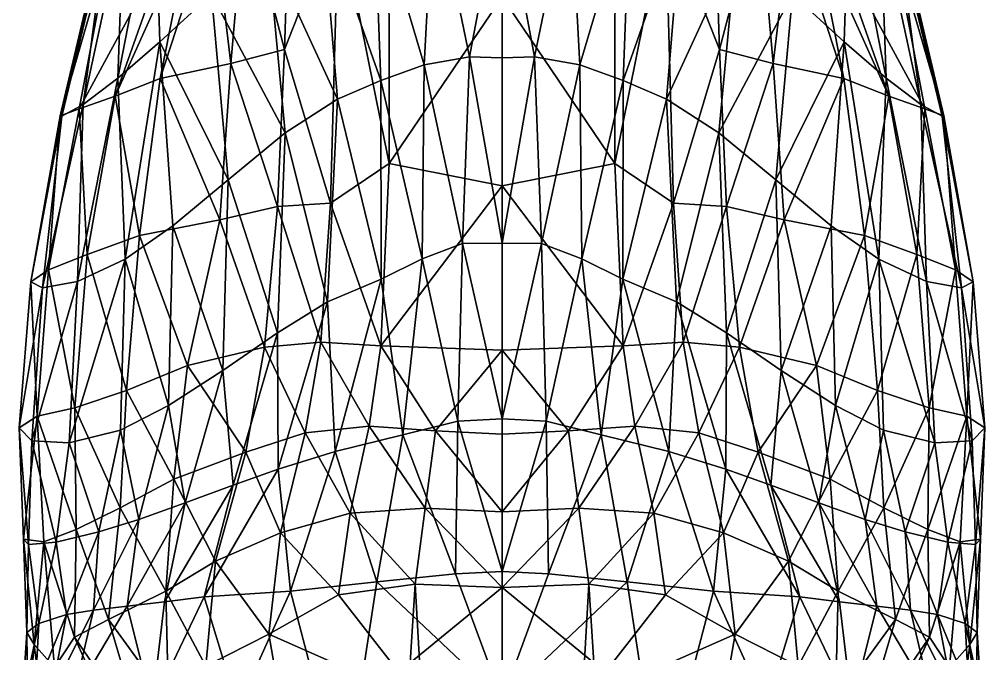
# Model space of a CAD drawing. Extents: x -0.26 to 0.26, y -1.1 to 1.11.
# Drawn here: x -0.2499 to 0.2499, y -0.0868 to 0.2417 of the extents above; entities that cross this region are included whole.
import ezdxf

# ---------------------------------------------------------------- set-up
doc = ezdxf.new("R2010")
doc.units = 0
doc.layers.add('ZEBRA$LWO', color=1, linetype='CONTINUOUS')

msp = doc.modelspace()

# ---------------------------------------------------------------- linework, layer by layer
at = {"layer": 'ZEBRA$LWO'}
for points in [[(-0.05865, 0.32215, 1.37244), (-0.08473, 0.29722, 1.36824), (-0.05847, 0.16699, 1.36536)], [(-0.05847, 0.16699, 1.36536), (0, 0.2533, 1.36403), (-0.05865, 0.32215, 1.37244)], [(0, 0.2533, 1.36403), (0.05847, 0.16699, 1.36536), (0.05865, 0.32215, 1.37244)], [(0.08473, 0.29722, 1.36824), (0.05865, 0.32215, 1.37244), (0.05847, 0.16699, 1.36536)], [(-0.10988, 0.31058, 1.3555), (-0.13299, 0.30367, 1.32487), (-0.11269, 0.22607, 1.3537)], [(-0.11269, 0.22607, 1.3537), (-0.08473, 0.29722, 1.36824), (-0.10988, 0.31058, 1.3555)], [(-0.03524, 0.31147, 0.77552), (-0.04036, 0.21807, 0.74933), (-0.06641, 0.30604, 0.78609)], [(-0.04036, 0.21807, 0.74933), (-0.03524, 0.31147, 0.77552), (-0.01682, 0.22237, 0.74625)], [(0, 0.31187, 0.76277), (-0.01682, 0.22237, 0.74625), (-0.03524, 0.31147, 0.77552)], [(0, 0.31187, 0.76277), (0, 0.2218, 0.7404), (-0.01682, 0.22237, 0.74625)], [(0.01682, 0.22237, 0.74625), (0, 0.31187, 0.76277), (0.03524, 0.31147, 0.77552)], [(0, 0.2218, 0.7404), (0, 0.31187, 0.76277), (0.01682, 0.22237, 0.74625)], [(0.03524, 0.31147, 0.77552), (0.04036, 0.21807, 0.74933), (0.01682, 0.22237, 0.74625)], [(0.04036, 0.21807, 0.74933), (0.03524, 0.31147, 0.77552), (0.06641, 0.30604, 0.78609)], [(0.08473, 0.29722, 1.36824), (0.11269, 0.22607, 1.3537), (0.10988, 0.31058, 1.3555)], [(0.13299, 0.30367, 1.32487), (0.10988, 0.31058, 1.3555), (0.11269, 0.22607, 1.3537)], [(-0.17722, 0.23013, 0.86781), (-0.19881, 0.21127, 0.90558), (-0.17976, 0.30985, 0.95329)], [(-0.1959, 0.29441, 0.98768), (-0.17976, 0.30985, 0.95329), (-0.19881, 0.21127, 0.90558)], [(-0.17722, 0.23013, 0.86781), (-0.17976, 0.30985, 0.95329), (-0.15033, 0.25482, 0.84038)], [(-0.06641, 0.30604, 0.78609), (-0.06269, 0.21011, 0.75378), (-0.09311, 0.29639, 0.80185)], [(-0.06269, 0.21011, 0.75378), (-0.06641, 0.30604, 0.78609), (-0.04036, 0.21807, 0.74933)], [(0.06641, 0.30604, 0.78609), (0.06269, 0.21011, 0.75378), (0.04036, 0.21807, 0.74933)], [(0.06269, 0.21011, 0.75378), (0.06641, 0.30604, 0.78609), (0.09311, 0.29639, 0.80185)], [(0.17976, 0.30985, 0.95329), (0.17722, 0.23013, 0.86781), (0.15033, 0.25482, 0.84038)], [(0.19881, 0.21127, 0.90558), (0.17722, 0.23013, 0.86781), (0.17976, 0.30985, 0.95329)], [(0.17976, 0.30985, 0.95329), (0.1959, 0.29441, 0.98768), (0.19881, 0.21127, 0.90558)], [(-0.13299, 0.30367, 1.32487), (-0.14949, 0.29538, 1.28343), (-0.14034, 0.21889, 1.32293)], [(-0.13299, 0.30367, 1.32487), (-0.14034, 0.21889, 1.32293), (-0.11269, 0.22607, 1.3537)], [(0.14034, 0.21889, 1.32293), (0.13299, 0.30367, 1.32487), (0.11269, 0.22607, 1.3537)], [(0.14949, 0.29538, 1.28343), (0.13299, 0.30367, 1.32487), (0.14034, 0.21889, 1.32293)], [(-0.14949, 0.29538, 1.28343), (-0.17691, 0.21102, 1.28021), (-0.14034, 0.21889, 1.32293)], [(-0.14949, 0.29538, 1.28343), (-0.16174, 0.28754, 1.23497), (-0.17691, 0.21102, 1.28021)], [(-0.1213, 0.27871, 0.82012), (-0.09311, 0.29639, 0.80185), (-0.08516, 0.2004, 0.76127)], [(-0.08473, 0.29722, 1.36824), (-0.11269, 0.22607, 1.3537), (-0.08886, 0.14655, 1.36246)], [(-0.08516, 0.2004, 0.76127), (-0.09311, 0.29639, 0.80185), (-0.06269, 0.21011, 0.75378)], [(-0.08886, 0.14655, 1.36246), (-0.05847, 0.16699, 1.36536), (-0.08473, 0.29722, 1.36824)], [(0.05847, 0.16699, 1.36536), (0.08886, 0.14655, 1.36246), (0.08473, 0.29722, 1.36824)], [(0.09311, 0.29639, 0.80185), (0.08516, 0.2004, 0.76127), (0.06269, 0.21011, 0.75378)], [(0.11269, 0.22607, 1.3537), (0.08473, 0.29722, 1.36824), (0.08886, 0.14655, 1.36246)], [(0.09311, 0.29639, 0.80185), (0.1213, 0.27871, 0.82012), (0.08516, 0.2004, 0.76127)], [(0.17691, 0.21102, 1.28021), (0.14949, 0.29538, 1.28343), (0.14034, 0.21889, 1.32293)], [(0.16174, 0.28754, 1.23497), (0.14949, 0.29538, 1.28343), (0.17691, 0.21102, 1.28021)], [(-0.20516, 0.28617, 1.03269), (-0.1959, 0.29441, 0.98768), (-0.21682, 0.19764, 0.96315)], [(-0.1959, 0.29441, 0.98768), (-0.19881, 0.21127, 0.90558), (-0.21682, 0.19764, 0.96315)], [(0.1959, 0.29441, 0.98768), (0.20516, 0.28617, 1.03269), (0.21682, 0.19764, 0.96315)], [(0.19881, 0.21127, 0.90558), (0.1959, 0.29441, 0.98768), (0.21682, 0.19764, 0.96315)], [(-0.20717, 0.28316, 1.08234), (-0.20516, 0.28617, 1.03269), (-0.22781, 0.19151, 1.03111)], [(-0.20516, 0.28617, 1.03269), (-0.21682, 0.19764, 0.96315), (-0.22781, 0.19151, 1.03111)], [(-0.16174, 0.28754, 1.23497), (-0.20029, 0.20198, 1.229), (-0.17691, 0.21102, 1.28021)], [(-0.16174, 0.28754, 1.23497), (-0.17205, 0.28197, 1.18355), (-0.20029, 0.20198, 1.229)], [(0.20029, 0.20198, 1.229), (0.16174, 0.28754, 1.23497), (0.17691, 0.21102, 1.28021)], [(0.17205, 0.28197, 1.18355), (0.16174, 0.28754, 1.23497), (0.20029, 0.20198, 1.229)], [(0.20516, 0.28617, 1.03269), (0.20717, 0.28316, 1.08234), (0.22781, 0.19151, 1.03111)], [(0.21682, 0.19764, 0.96315), (0.20516, 0.28617, 1.03269), (0.22781, 0.19151, 1.03111)], [(-0.20717, 0.28316, 1.08234), (-0.22781, 0.19151, 1.03111), (-0.22883, 0.19175, 1.10401)], [(-0.20239, 0.28302, 1.13439), (-0.20717, 0.28316, 1.08234), (-0.22883, 0.19175, 1.10401)], [(-0.20239, 0.28302, 1.13439), (-0.22883, 0.19175, 1.10401), (-0.21883, 0.19544, 1.17134)], [(-0.17205, 0.28197, 1.18355), (-0.20239, 0.28302, 1.13439), (-0.21883, 0.19544, 1.17134)], [(-0.17205, 0.28197, 1.18355), (-0.21883, 0.19544, 1.17134), (-0.20029, 0.20198, 1.229)], [(0.20239, 0.28302, 1.13439), (0.17205, 0.28197, 1.18355), (0.21883, 0.19544, 1.17134)], [(0.21883, 0.19544, 1.17134), (0.17205, 0.28197, 1.18355), (0.20029, 0.20198, 1.229)], [(0.20717, 0.28316, 1.08234), (0.20239, 0.28302, 1.13439), (0.22883, 0.19175, 1.10401)], [(0.22883, 0.19175, 1.10401), (0.20239, 0.28302, 1.13439), (0.21883, 0.19544, 1.17134)], [(0.22781, 0.19151, 1.03111), (0.20717, 0.28316, 1.08234), (0.22883, 0.19175, 1.10401)], [(-0.15033, 0.25482, 0.84038), (-0.1213, 0.27871, 0.82012), (-0.11223, 0.18286, 0.7719)], [(-0.11223, 0.18286, 0.7719), (-0.1213, 0.27871, 0.82012), (-0.08516, 0.2004, 0.76127)], [(0.1213, 0.27871, 0.82012), (0.11223, 0.18286, 0.7719), (0.08516, 0.2004, 0.76127)], [(0.1213, 0.27871, 0.82012), (0.15033, 0.25482, 0.84038), (0.11223, 0.18286, 0.7719)], [(-0.17722, 0.23013, 0.86781), (-0.15033, 0.25482, 0.84038), (-0.14174, 0.15858, 0.78616)], [(-0.14174, 0.15858, 0.78616), (-0.15033, 0.25482, 0.84038), (-0.11223, 0.18286, 0.7719)], [(0, 0.2533, 1.36403), (-0.05847, 0.16699, 1.36536), (0, 0.15544, 1.36092)], [(0.05847, 0.16699, 1.36536), (0, 0.2533, 1.36403), (0, 0.15544, 1.36092)], [(0.15033, 0.25482, 0.84038), (0.14174, 0.15858, 0.78616), (0.11223, 0.18286, 0.7719)], [(0.15033, 0.25482, 0.84038), (0.17722, 0.23013, 0.86781), (0.14174, 0.15858, 0.78616)], [(-0.19881, 0.21127, 0.90558), (-0.17722, 0.23013, 0.86781), (-0.19514, 0.11759, 0.84198)], [(-0.17043, 0.1347, 0.80811), (-0.19514, 0.11759, 0.84198), (-0.17722, 0.23013, 0.86781)], [(-0.17043, 0.1347, 0.80811), (-0.17722, 0.23013, 0.86781), (-0.14174, 0.15858, 0.78616)], [(0.17722, 0.23013, 0.86781), (0.17043, 0.1347, 0.80811), (0.14174, 0.15858, 0.78616)], [(0.19514, 0.11759, 0.84198), (0.17043, 0.1347, 0.80811), (0.17722, 0.23013, 0.86781)], [(0.17722, 0.23013, 0.86781), (0.19881, 0.21127, 0.90558), (0.19514, 0.11759, 0.84198)], [(-0.11269, 0.22607, 1.3537), (-0.14034, 0.21889, 1.32293), (-0.11619, 0.14471, 1.35035)], [(-0.11619, 0.14471, 1.35035), (-0.08886, 0.14655, 1.36246), (-0.11269, 0.22607, 1.3537)], [(0.08886, 0.14655, 1.36246), (0.11619, 0.14471, 1.35035), (0.11269, 0.22607, 1.3537)], [(0.14034, 0.21889, 1.32293), (0.11269, 0.22607, 1.3537), (0.11619, 0.14471, 1.35035)], [(-0.01682, 0.22237, 0.74625), (-0.02046, 0.12555, 0.7393), (-0.04036, 0.21807, 0.74933)], [(-0.02046, 0.12555, 0.7393), (-0.01682, 0.22237, 0.74625), (0, 0.12574, 0.73351)], [(0, 0.2218, 0.7404), (0, 0.12574, 0.73351), (-0.01682, 0.22237, 0.74625)], [(0.01682, 0.22237, 0.74625), (0.02046, 0.12555, 0.7393), (0, 0.12574, 0.73351)], [(0, 0.12574, 0.73351), (0, 0.2218, 0.7404), (0.01682, 0.22237, 0.74625)], [(0.02046, 0.12555, 0.7393), (0.01682, 0.22237, 0.74625), (0.04036, 0.21807, 0.74933)], [(-0.14034, 0.21889, 1.32293), (-0.17691, 0.21102, 1.28021), (-0.14617, 0.13787, 1.32058)], [(-0.14034, 0.21889, 1.32293), (-0.14617, 0.13787, 1.32058), (-0.11619, 0.14471, 1.35035)], [(-0.04036, 0.21807, 0.74933), (-0.04138, 0.11774, 0.73867), (-0.06269, 0.21011, 0.75378)], [(-0.04138, 0.11774, 0.73867), (-0.04036, 0.21807, 0.74933), (-0.02046, 0.12555, 0.7393)], [(0.04036, 0.21807, 0.74933), (0.04138, 0.11774, 0.73867), (0.02046, 0.12555, 0.7393)], [(0.04138, 0.11774, 0.73867), (0.04036, 0.21807, 0.74933), (0.06269, 0.21011, 0.75378)], [(0.14617, 0.13787, 1.32058), (0.14034, 0.21889, 1.32293), (0.11619, 0.14471, 1.35035)], [(0.17691, 0.21102, 1.28021), (0.14034, 0.21889, 1.32293), (0.14617, 0.13787, 1.32058)], [(-0.21682, 0.19764, 0.96315), (-0.19881, 0.21127, 0.90558), (-0.21986, 0.10599, 0.90553)], [(-0.19881, 0.21127, 0.90558), (-0.19514, 0.11759, 0.84198), (-0.21986, 0.10599, 0.90553)], [(-0.17691, 0.21102, 1.28021), (-0.20029, 0.20198, 1.229), (-0.18771, 0.12973, 1.27827)], [(-0.18771, 0.12973, 1.27827), (-0.14617, 0.13787, 1.32058), (-0.17691, 0.21102, 1.28021)], [(-0.06269, 0.21011, 0.75378), (-0.06263, 0.10716, 0.74062), (-0.08516, 0.2004, 0.76127)], [(-0.06263, 0.10716, 0.74062), (-0.06269, 0.21011, 0.75378), (-0.04138, 0.11774, 0.73867)], [(0.06269, 0.21011, 0.75378), (0.06263, 0.10716, 0.74062), (0.04138, 0.11774, 0.73867)], [(0.06263, 0.10716, 0.74062), (0.06269, 0.21011, 0.75378), (0.08516, 0.2004, 0.76127)], [(0.14617, 0.13787, 1.32058), (0.18771, 0.12973, 1.27827), (0.17691, 0.21102, 1.28021)], [(0.20029, 0.20198, 1.229), (0.17691, 0.21102, 1.28021), (0.18771, 0.12973, 1.27827)], [(0.19514, 0.11759, 0.84198), (0.19881, 0.21127, 0.90558), (0.21986, 0.10599, 0.90553)], [(0.19881, 0.21127, 0.90558), (0.21682, 0.19764, 0.96315), (0.21986, 0.10599, 0.90553)], [(-0.20029, 0.20198, 1.229), (-0.21883, 0.19544, 1.17134), (-0.21473, 0.1199, 1.22626)], [(-0.20029, 0.20198, 1.229), (-0.21473, 0.1199, 1.22626), (-0.18771, 0.12973, 1.27827)], [(-0.11223, 0.18286, 0.7719), (-0.08516, 0.2004, 0.76127), (-0.0904, 0.09537, 0.74522)], [(-0.0904, 0.09537, 0.74522), (-0.08516, 0.2004, 0.76127), (-0.06263, 0.10716, 0.74062)], [(0.08516, 0.2004, 0.76127), (0.0904, 0.09537, 0.74522), (0.06263, 0.10716, 0.74062)], [(0.08516, 0.2004, 0.76127), (0.11223, 0.18286, 0.7719), (0.0904, 0.09537, 0.74522)], [(0.21473, 0.1199, 1.22626), (0.20029, 0.20198, 1.229), (0.18771, 0.12973, 1.27827)], [(0.21883, 0.19544, 1.17134), (0.20029, 0.20198, 1.229), (0.21473, 0.1199, 1.22626)], [(-0.21986, 0.10599, 0.90553), (-0.23794, 0.10269, 0.98848), (-0.21682, 0.19764, 0.96315)], [(-0.22781, 0.19151, 1.03111), (-0.21682, 0.19764, 0.96315), (-0.23794, 0.10269, 0.98848)], [(-0.21883, 0.19544, 1.17134), (-0.23483, 0.11195, 1.16351), (-0.21473, 0.1199, 1.22626)], [(-0.21883, 0.19544, 1.17134), (-0.22883, 0.19175, 1.10401), (-0.23483, 0.11195, 1.16351)], [(0.23483, 0.11195, 1.16351), (0.21883, 0.19544, 1.17134), (0.21473, 0.1199, 1.22626)], [(0.23794, 0.10269, 0.98848), (0.21986, 0.10599, 0.90553), (0.21682, 0.19764, 0.96315)], [(0.21682, 0.19764, 0.96315), (0.22781, 0.19151, 1.03111), (0.23794, 0.10269, 0.98848)], [(0.22883, 0.19175, 1.10401), (0.21883, 0.19544, 1.17134), (0.23483, 0.11195, 1.16351)], [(-0.22883, 0.19175, 1.10401), (-0.22781, 0.19151, 1.03111), (-0.2439, 0.10585, 1.08031)], [(-0.22883, 0.19175, 1.10401), (-0.2439, 0.10585, 1.08031), (-0.23483, 0.11195, 1.16351)], [(-0.22781, 0.19151, 1.03111), (-0.23794, 0.10269, 0.98848), (-0.2439, 0.10585, 1.08031)], [(0.22781, 0.19151, 1.03111), (0.22883, 0.19175, 1.10401), (0.2439, 0.10585, 1.08031)], [(0.23794, 0.10269, 0.98848), (0.22781, 0.19151, 1.03111), (0.2439, 0.10585, 1.08031)], [(0.2439, 0.10585, 1.08031), (0.22883, 0.19175, 1.10401), (0.23483, 0.11195, 1.16351)], [(-0.14174, 0.15858, 0.78616), (-0.11223, 0.18286, 0.7719), (-0.11619, 0.07939, 0.75332)], [(-0.11619, 0.07939, 0.75332), (-0.11223, 0.18286, 0.7719), (-0.0904, 0.09537, 0.74522)], [(0.11223, 0.18286, 0.7719), (0.11619, 0.07939, 0.75332), (0.0904, 0.09537, 0.74522)], [(0.11223, 0.18286, 0.7719), (0.14174, 0.15858, 0.78616), (0.11619, 0.07939, 0.75332)], [(-0.05847, 0.16699, 1.36536), (-0.08886, 0.14655, 1.36246), (-0.0628, 0.07267, 1.36482)], [(0, 0.15544, 1.36092), (-0.05847, 0.16699, 1.36536), (-0.0628, 0.07267, 1.36482)], [(0.05847, 0.16699, 1.36536), (0, 0.15544, 1.36092), (0.0628, 0.07267, 1.36482)], [(0.08886, 0.14655, 1.36246), (0.05847, 0.16699, 1.36536), (0.0628, 0.07267, 1.36482)], [(-0.17043, 0.1347, 0.80811), (-0.14174, 0.15858, 0.78616), (-0.14459, 0.05984, 0.76614)], [(-0.14459, 0.05984, 0.76614), (-0.14174, 0.15858, 0.78616), (-0.11619, 0.07939, 0.75332)], [(0, 0.07044, 1.3641), (0, 0.15544, 1.36092), (-0.0628, 0.07267, 1.36482)], [(0, 0.15544, 1.36092), (0, 0.07044, 1.3641), (0.0628, 0.07267, 1.36482)], [(0.14174, 0.15858, 0.78616), (0.14459, 0.05984, 0.76614), (0.11619, 0.07939, 0.75332)], [(0.14174, 0.15858, 0.78616), (0.17043, 0.1347, 0.80811), (0.14459, 0.05984, 0.76614)], [(-0.08886, 0.14655, 1.36246), (-0.11619, 0.14471, 1.35035), (-0.09377, 0.07447, 1.35966)], [(-0.09377, 0.07447, 1.35966), (-0.0628, 0.07267, 1.36482), (-0.08886, 0.14655, 1.36246)], [(0.0628, 0.07267, 1.36482), (0.09377, 0.07447, 1.35966), (0.08886, 0.14655, 1.36246)], [(0.11619, 0.14471, 1.35035), (0.08886, 0.14655, 1.36246), (0.09377, 0.07447, 1.35966)], [(-0.11619, 0.14471, 1.35035), (-0.14617, 0.13787, 1.32058), (-0.12303, 0.07187, 1.34573)], [(-0.12303, 0.07187, 1.34573), (-0.09377, 0.07447, 1.35966), (-0.11619, 0.14471, 1.35035)], [(0.09377, 0.07447, 1.35966), (0.12303, 0.07187, 1.34573), (0.11619, 0.14471, 1.35035)], [(0.14617, 0.13787, 1.32058), (0.11619, 0.14471, 1.35035), (0.12303, 0.07187, 1.34573)], [(-0.14617, 0.13787, 1.32058), (-0.18771, 0.12973, 1.27827), (-0.16289, 0.06243, 1.31683)], [(-0.14617, 0.13787, 1.32058), (-0.16289, 0.06243, 1.31683), (-0.12303, 0.07187, 1.34573)], [(0.16289, 0.06243, 1.31683), (0.14617, 0.13787, 1.32058), (0.12303, 0.07187, 1.34573)], [(0.18771, 0.12973, 1.27827), (0.14617, 0.13787, 1.32058), (0.16289, 0.06243, 1.31683)], [(-0.19514, 0.11759, 0.84198), (-0.17043, 0.1347, 0.80811), (-0.17266, 0.04175, 0.78726)], [(-0.17266, 0.04175, 0.78726), (-0.17043, 0.1347, 0.80811), (-0.14459, 0.05984, 0.76614)], [(0.17043, 0.1347, 0.80811), (0.17266, 0.04175, 0.78726), (0.14459, 0.05984, 0.76614)], [(0.17043, 0.1347, 0.80811), (0.19514, 0.11759, 0.84198), (0.17266, 0.04175, 0.78726)], [(-0.18771, 0.12973, 1.27827), (-0.21473, 0.1199, 1.22626), (-0.1944, 0.04943, 1.27518)], [(-0.18771, 0.12973, 1.27827), (-0.1944, 0.04943, 1.27518), (-0.16289, 0.06243, 1.31683)], [(-0.02046, 0.12555, 0.7393), (-0.02295, 0.0336, 0.7488), (-0.04138, 0.11774, 0.73867)], [(0, 0.03481, 0.7457), (-0.02295, 0.0336, 0.7488), (-0.02046, 0.12555, 0.7393)], [(0, 0.12574, 0.73351), (0, 0.03481, 0.7457), (-0.02046, 0.12555, 0.7393)], [(0, 0.03481, 0.7457), (0, 0.12574, 0.73351), (0.02046, 0.12555, 0.7393)], [(0.02295, 0.0336, 0.7488), (0, 0.03481, 0.7457), (0.02046, 0.12555, 0.7393)], [(0.02295, 0.0336, 0.7488), (0.02046, 0.12555, 0.7393), (0.04138, 0.11774, 0.73867)], [(0.1944, 0.04943, 1.27518), (0.18771, 0.12973, 1.27827), (0.16289, 0.06243, 1.31683)], [(0.21473, 0.1199, 1.22626), (0.18771, 0.12973, 1.27827), (0.1944, 0.04943, 1.27518)], [(-0.21473, 0.1199, 1.22626), (-0.23483, 0.11195, 1.16351), (-0.22123, 0.04053, 1.22613)], [(-0.21986, 0.10599, 0.90553), (-0.19514, 0.11759, 0.84198), (-0.22416, 0.02241, 0.88489)], [(-0.19514, 0.11759, 0.84198), (-0.19759, 0.02904, 0.81944), (-0.22416, 0.02241, 0.88489)], [(-0.21473, 0.1199, 1.22626), (-0.22123, 0.04053, 1.22613), (-0.1944, 0.04943, 1.27518)], [(-0.19759, 0.02904, 0.81944), (-0.19514, 0.11759, 0.84198), (-0.17266, 0.04175, 0.78726)], [(-0.04138, 0.11774, 0.73867), (-0.05137, 0.02654, 0.74729), (-0.06263, 0.10716, 0.74062)], [(-0.02295, 0.0336, 0.7488), (-0.05137, 0.02654, 0.74729), (-0.04138, 0.11774, 0.73867)], [(0.05137, 0.02654, 0.74729), (0.02295, 0.0336, 0.7488), (0.04138, 0.11774, 0.73867)], [(0.05137, 0.02654, 0.74729), (0.04138, 0.11774, 0.73867), (0.06263, 0.10716, 0.74062)], [(0.19514, 0.11759, 0.84198), (0.19759, 0.02904, 0.81944), (0.17266, 0.04175, 0.78726)], [(0.22123, 0.04053, 1.22613), (0.21473, 0.1199, 1.22626), (0.1944, 0.04943, 1.27518)], [(0.19514, 0.11759, 0.84198), (0.21986, 0.10599, 0.90553), (0.22416, 0.02241, 0.88489)], [(0.19759, 0.02904, 0.81944), (0.19514, 0.11759, 0.84198), (0.22416, 0.02241, 0.88489)], [(0.23483, 0.11195, 1.16351), (0.21473, 0.1199, 1.22626), (0.22123, 0.04053, 1.22613)], [(-0.23483, 0.11195, 1.16351), (-0.2439, 0.10585, 1.08031), (-0.2407, 0.03623, 1.1674)], [(-0.23483, 0.11195, 1.16351), (-0.2407, 0.03623, 1.1674), (-0.22123, 0.04053, 1.22613)], [(0.2407, 0.03623, 1.1674), (0.23483, 0.11195, 1.16351), (0.22123, 0.04053, 1.22613)], [(0.2439, 0.10585, 1.08031), (0.23483, 0.11195, 1.16351), (0.2407, 0.03623, 1.1674)], [(-0.2439, 0.10585, 1.08031), (-0.23794, 0.10269, 0.98848), (-0.2499, 0.03024, 1.0777)], [(-0.2439, 0.10585, 1.08031), (-0.2499, 0.03024, 1.0777), (-0.2407, 0.03623, 1.1674)], [(-0.23794, 0.10269, 0.98848), (-0.21986, 0.10599, 0.90553), (-0.24342, 0.02337, 0.97606)], [(-0.21986, 0.10599, 0.90553), (-0.22416, 0.02241, 0.88489), (-0.24342, 0.02337, 0.97606)], [(-0.06263, 0.10716, 0.74062), (-0.08633, 0.01798, 0.74906), (-0.0904, 0.09537, 0.74522)], [(-0.05137, 0.02654, 0.74729), (-0.08633, 0.01798, 0.74906), (-0.06263, 0.10716, 0.74062)], [(0.08633, 0.01798, 0.74906), (0.05137, 0.02654, 0.74729), (0.06263, 0.10716, 0.74062)], [(0.08633, 0.01798, 0.74906), (0.06263, 0.10716, 0.74062), (0.0904, 0.09537, 0.74522)], [(0.21986, 0.10599, 0.90553), (0.23794, 0.10269, 0.98848), (0.24342, 0.02337, 0.97606)], [(0.22416, 0.02241, 0.88489), (0.21986, 0.10599, 0.90553), (0.24342, 0.02337, 0.97606)], [(0.23794, 0.10269, 0.98848), (0.2439, 0.10585, 1.08031), (0.2499, 0.03024, 1.0777)], [(0.2499, 0.03024, 1.0777), (0.2439, 0.10585, 1.08031), (0.2407, 0.03623, 1.1674)], [(-0.23794, 0.10269, 0.98848), (-0.24342, 0.02337, 0.97606), (-0.2499, 0.03024, 1.0777)], [(0.24342, 0.02337, 0.97606), (0.23794, 0.10269, 0.98848), (0.2499, 0.03024, 1.0777)], [(-0.0904, 0.09537, 0.74522), (-0.11586, 0.00885, 0.75699), (-0.11619, 0.07939, 0.75332)], [(-0.08633, 0.01798, 0.74906), (-0.11586, 0.00885, 0.75699), (-0.0904, 0.09537, 0.74522)], [(0.11586, 0.00885, 0.75699), (0.08633, 0.01798, 0.74906), (0.0904, 0.09537, 0.74522)], [(0.11586, 0.00885, 0.75699), (0.0904, 0.09537, 0.74522), (0.11619, 0.07939, 0.75332)], [(-0.11619, 0.07939, 0.75332), (-0.13918, 0.00055, 0.76766), (-0.14459, 0.05984, 0.76614)], [(-0.13918, 0.00055, 0.76766), (-0.11619, 0.07939, 0.75332), (-0.11586, 0.00885, 0.75699)], [(0.11619, 0.07939, 0.75332), (0.13918, 0.00055, 0.76766), (0.11586, 0.00885, 0.75699)], [(0.13918, 0.00055, 0.76766), (0.11619, 0.07939, 0.75332), (0.14459, 0.05984, 0.76614)], [(-0.12303, 0.07187, 1.34573), (-0.16289, 0.06243, 1.31683), (-0.13256, 0.01763, 1.33912)], [(-0.12303, 0.07187, 1.34573), (-0.13256, 0.01763, 1.33912), (-0.10186, 0.02761, 1.35716)], [(-0.09377, 0.07447, 1.35966), (-0.12303, 0.07187, 1.34573), (-0.10186, 0.02761, 1.35716)], [(-0.09377, 0.07447, 1.35966), (-0.10186, 0.02761, 1.35716), (-0.06878, 0.03097, 1.36655)], [(-0.0628, 0.07267, 1.36482), (-0.09377, 0.07447, 1.35966), (-0.06878, 0.03097, 1.36655)], [(-0.0628, 0.07267, 1.36482), (-0.06878, 0.03097, 1.36655), (-0.03441, 0.02864, 1.3705)], [(0, 0.07044, 1.3641), (-0.0628, 0.07267, 1.36482), (-0.03441, 0.02864, 1.3705)], [(0, 0.02698, 1.37136), (0, 0.07044, 1.3641), (-0.03441, 0.02864, 1.3705)], [(0.0628, 0.07267, 1.36482), (0, 0.07044, 1.3641), (0.03441, 0.02864, 1.3705)], [(0, 0.07044, 1.3641), (0, 0.02698, 1.37136), (0.03441, 0.02864, 1.3705)], [(0.06878, 0.03097, 1.36655), (0.0628, 0.07267, 1.36482), (0.03441, 0.02864, 1.3705)], [(0.09377, 0.07447, 1.35966), (0.0628, 0.07267, 1.36482), (0.06878, 0.03097, 1.36655)], [(0.10186, 0.02761, 1.35716), (0.09377, 0.07447, 1.35966), (0.06878, 0.03097, 1.36655)], [(0.12303, 0.07187, 1.34573), (0.09377, 0.07447, 1.35966), (0.10186, 0.02761, 1.35716)], [(0.13256, 0.01763, 1.33912), (0.12303, 0.07187, 1.34573), (0.10186, 0.02761, 1.35716)], [(0.16289, 0.06243, 1.31683), (0.12303, 0.07187, 1.34573), (0.13256, 0.01763, 1.33912)], [(-0.16289, 0.06243, 1.31683), (-0.1944, 0.04943, 1.27518), (-0.16991, 0.00361, 1.30817)], [(-0.16991, 0.00361, 1.30817), (-0.13256, 0.01763, 1.33912), (-0.16289, 0.06243, 1.31683)], [(0.13256, 0.01763, 1.33912), (0.16991, 0.00361, 1.30817), (0.16289, 0.06243, 1.31683)], [(0.1944, 0.04943, 1.27518), (0.16289, 0.06243, 1.31683), (0.16991, 0.00361, 1.30817)], [(-0.14459, 0.05984, 0.76614), (-0.16402, -0.0087, 0.78399), (-0.17266, 0.04175, 0.78726)], [(-0.16402, -0.0087, 0.78399), (-0.14459, 0.05984, 0.76614), (-0.13918, 0.00055, 0.76766)], [(0.14459, 0.05984, 0.76614), (0.16402, -0.0087, 0.78399), (0.13918, 0.00055, 0.76766)], [(0.16402, -0.0087, 0.78399), (0.14459, 0.05984, 0.76614), (0.17266, 0.04175, 0.78726)], [(-0.1944, 0.04943, 1.27518), (-0.22123, 0.04053, 1.22613), (-0.19773, -0.01118, 1.26719)], [(-0.19773, -0.01118, 1.26719), (-0.16991, 0.00361, 1.30817), (-0.1944, 0.04943, 1.27518)], [(0.16991, 0.00361, 1.30817), (0.19773, -0.01118, 1.26719), (0.1944, 0.04943, 1.27518)], [(0.22123, 0.04053, 1.22613), (0.1944, 0.04943, 1.27518), (0.19773, -0.01118, 1.26719)], [(-0.22123, 0.04053, 1.22613), (-0.2407, 0.03623, 1.1674), (-0.22052, -0.02249, 1.22438)], [(-0.22052, -0.02249, 1.22438), (-0.19773, -0.01118, 1.26719), (-0.22123, 0.04053, 1.22613)], [(-0.17266, 0.04175, 0.78726), (-0.18797, -0.01721, 0.80776), (-0.19759, 0.02904, 0.81944)], [(-0.18797, -0.01721, 0.80776), (-0.17266, 0.04175, 0.78726), (-0.16402, -0.0087, 0.78399)], [(0.17266, 0.04175, 0.78726), (0.18797, -0.01721, 0.80776), (0.16402, -0.0087, 0.78399)], [(0.18797, -0.01721, 0.80776), (0.17266, 0.04175, 0.78726), (0.19759, 0.02904, 0.81944)], [(0.19773, -0.01118, 1.26719), (0.22052, -0.02249, 1.22438), (0.22123, 0.04053, 1.22613)], [(0.2407, 0.03623, 1.1674), (0.22123, 0.04053, 1.22613), (0.22052, -0.02249, 1.22438)], [(-0.2499, 0.03024, 1.0777), (-0.24769, -0.02755, 1.0985), (-0.2407, 0.03623, 1.1674)], [(-0.23721, -0.02886, 1.17884), (-0.2407, 0.03623, 1.1674), (-0.24769, -0.02755, 1.0985)], [(-0.23721, -0.02886, 1.17884), (-0.22052, -0.02249, 1.22438), (-0.2407, 0.03623, 1.1674)], [(0.22052, -0.02249, 1.22438), (0.23721, -0.02886, 1.17884), (0.2407, 0.03623, 1.1674)], [(0.2407, 0.03623, 1.1674), (0.23721, -0.02886, 1.17884), (0.24769, -0.02755, 1.0985)], [(0.24769, -0.02755, 1.0985), (0.2499, 0.03024, 1.0777), (0.2407, 0.03623, 1.1674)], [(-0.24769, -0.02755, 1.0985), (-0.2499, 0.03024, 1.0777), (-0.24515, -0.0303, 0.99999)], [(-0.24342, 0.02337, 0.97606), (-0.24515, -0.0303, 0.99999), (-0.2499, 0.03024, 1.0777)], [(-0.06878, 0.03097, 1.36655), (-0.10186, 0.02761, 1.35716), (-0.0786, -0.01402, 1.37103)], [(-0.06878, 0.03097, 1.36655), (-0.0786, -0.01402, 1.37103), (-0.03977, -0.01141, 1.38042)], [(-0.03441, 0.02864, 1.3705), (-0.06878, 0.03097, 1.36655), (-0.03977, -0.01141, 1.38042)], [(-0.02295, 0.0336, 0.7488), (-0.02409, -0.04541, 0.77013), (-0.05137, 0.02654, 0.74729)], [(0, -0.04428, 0.76979), (-0.02409, -0.04541, 0.77013), (-0.02295, 0.0336, 0.7488)], [(0, 0.03481, 0.7457), (0, -0.04428, 0.76979), (-0.02295, 0.0336, 0.7488)], [(0, -0.04428, 0.76979), (0, 0.03481, 0.7457), (0.02295, 0.0336, 0.7488)], [(0.02409, -0.04541, 0.77013), (0, -0.04428, 0.76979), (0.02295, 0.0336, 0.7488)], [(0.02409, -0.04541, 0.77013), (0.02295, 0.0336, 0.7488), (0.05137, 0.02654, 0.74729)], [(0.06878, 0.03097, 1.36655), (0.03441, 0.02864, 1.3705), (0.03977, -0.01141, 1.38042)], [(0.0786, -0.01402, 1.37103), (0.06878, 0.03097, 1.36655), (0.03977, -0.01141, 1.38042)], [(0.10186, 0.02761, 1.35716), (0.06878, 0.03097, 1.36655), (0.0786, -0.01402, 1.37103)], [(0.24515, -0.0303, 0.99999), (0.24342, 0.02337, 0.97606), (0.2499, 0.03024, 1.0777)], [(0.2499, 0.03024, 1.0777), (0.24769, -0.02755, 1.0985), (0.24515, -0.0303, 0.99999)], [(-0.19759, 0.02904, 0.81944), (-0.20866, -0.02359, 0.8404), (-0.22416, 0.02241, 0.88489)], [(-0.20866, -0.02359, 0.8404), (-0.19759, 0.02904, 0.81944), (-0.18797, -0.01721, 0.80776)], [(-0.10186, 0.02761, 1.35716), (-0.13256, 0.01763, 1.33912), (-0.11469, -0.02414, 1.35478)], [(-0.10186, 0.02761, 1.35716), (-0.11469, -0.02414, 1.35478), (-0.0786, -0.01402, 1.37103)], [(-0.05137, 0.02654, 0.74729), (-0.06474, -0.04964, 0.76765), (-0.08633, 0.01798, 0.74906)], [(-0.02409, -0.04541, 0.77013), (-0.06474, -0.04964, 0.76765), (-0.05137, 0.02654, 0.74729)], [(-0.03441, 0.02864, 1.3705), (-0.03977, -0.01141, 1.38042), (0, -0.01339, 1.38394)], [(0, 0.02698, 1.37136), (-0.03441, 0.02864, 1.3705), (0, -0.01339, 1.38394)], [(0.03441, 0.02864, 1.3705), (0, 0.02698, 1.37136), (0, -0.01339, 1.38394)], [(0.03977, -0.01141, 1.38042), (0.03441, 0.02864, 1.3705), (0, -0.01339, 1.38394)], [(0.06474, -0.04964, 0.76765), (0.02409, -0.04541, 0.77013), (0.05137, 0.02654, 0.74729)], [(0.06474, -0.04964, 0.76765), (0.05137, 0.02654, 0.74729), (0.08633, 0.01798, 0.74906)], [(0.11469, -0.02414, 1.35478), (0.10186, 0.02761, 1.35716), (0.0786, -0.01402, 1.37103)], [(0.13256, 0.01763, 1.33912), (0.10186, 0.02761, 1.35716), (0.11469, -0.02414, 1.35478)], [(0.19759, 0.02904, 0.81944), (0.20866, -0.02359, 0.8404), (0.18797, -0.01721, 0.80776)], [(0.20866, -0.02359, 0.8404), (0.19759, 0.02904, 0.81944), (0.22416, 0.02241, 0.88489)], [(-0.24515, -0.0303, 0.99999), (-0.24342, 0.02337, 0.97606), (-0.23085, -0.0291, 0.90799)], [(-0.22416, 0.02241, 0.88489), (-0.23085, -0.0291, 0.90799), (-0.24342, 0.02337, 0.97606)], [(-0.23085, -0.0291, 0.90799), (-0.22416, 0.02241, 0.88489), (-0.20866, -0.02359, 0.8404)], [(0.22416, 0.02241, 0.88489), (0.23085, -0.0291, 0.90799), (0.20866, -0.02359, 0.8404)], [(0.23085, -0.0291, 0.90799), (0.22416, 0.02241, 0.88489), (0.24342, 0.02337, 0.97606)], [(0.24342, 0.02337, 0.97606), (0.24515, -0.0303, 0.99999), (0.23085, -0.0291, 0.90799)], [(-0.13256, 0.01763, 1.33912), (-0.16991, 0.00361, 1.30817), (-0.14841, -0.03878, 1.33024)], [(-0.13256, 0.01763, 1.33912), (-0.14841, -0.03878, 1.33024), (-0.11469, -0.02414, 1.35478)], [(-0.08633, 0.01798, 0.74906), (-0.10957, -0.05434, 0.77194), (-0.11586, 0.00885, 0.75699)], [(-0.06474, -0.04964, 0.76765), (-0.10957, -0.05434, 0.77194), (-0.08633, 0.01798, 0.74906)], [(0.10957, -0.05434, 0.77194), (0.06474, -0.04964, 0.76765), (0.08633, 0.01798, 0.74906)], [(0.10957, -0.05434, 0.77194), (0.08633, 0.01798, 0.74906), (0.11586, 0.00885, 0.75699)], [(0.14841, -0.03878, 1.33024), (0.13256, 0.01763, 1.33912), (0.11469, -0.02414, 1.35478)], [(0.16991, 0.00361, 1.30817), (0.13256, 0.01763, 1.33912), (0.14841, -0.03878, 1.33024)], [(-0.11586, 0.00885, 0.75699), (-0.15418, -0.0574, 0.78609), (-0.13918, 0.00055, 0.76766)], [(-0.10957, -0.05434, 0.77194), (-0.15418, -0.0574, 0.78609), (-0.11586, 0.00885, 0.75699)], [(0.15418, -0.0574, 0.78609), (0.10957, -0.05434, 0.77194), (0.11586, 0.00885, 0.75699)], [(0.15418, -0.0574, 0.78609), (0.11586, 0.00885, 0.75699), (0.13918, 0.00055, 0.76766)], [(-0.16991, 0.00361, 1.30817), (-0.19773, -0.01118, 1.26719), (-0.17401, -0.05437, 1.30176)], [(-0.13918, 0.00055, 0.76766), (-0.1747, -0.0599, 0.80167), (-0.16402, -0.0087, 0.78399)], [(-0.1747, -0.0599, 0.80167), (-0.13918, 0.00055, 0.76766), (-0.15418, -0.0574, 0.78609)], [(-0.17401, -0.05437, 1.30176), (-0.14841, -0.03878, 1.33024), (-0.16991, 0.00361, 1.30817)], [(0.1747, -0.0599, 0.80167), (0.13918, 0.00055, 0.76766), (0.16402, -0.0087, 0.78399)], [(0.13918, 0.00055, 0.76766), (0.1747, -0.0599, 0.80167), (0.15418, -0.0574, 0.78609)], [(0.14841, -0.03878, 1.33024), (0.17401, -0.05437, 1.30176), (0.16991, 0.00361, 1.30817)], [(0.19773, -0.01118, 1.26719), (0.16991, 0.00361, 1.30817), (0.17401, -0.05437, 1.30176)], [(-0.16402, -0.0087, 0.78399), (-0.19413, -0.06212, 0.82298), (-0.18797, -0.01721, 0.80776)], [(-0.19413, -0.06212, 0.82298), (-0.16402, -0.0087, 0.78399), (-0.1747, -0.0599, 0.80167)], [(0.19413, -0.06212, 0.82298), (0.16402, -0.0087, 0.78399), (0.18797, -0.01721, 0.80776)], [(0.16402, -0.0087, 0.78399), (0.19413, -0.06212, 0.82298), (0.1747, -0.0599, 0.80167)], [(-0.19773, -0.01118, 1.26719), (-0.22052, -0.02249, 1.22438), (-0.20379, -0.06909, 1.27008)], [(-0.20379, -0.06909, 1.27008), (-0.17401, -0.05437, 1.30176), (-0.19773, -0.01118, 1.26719)], [(-0.0786, -0.01402, 1.37103), (-0.11469, -0.02414, 1.35478), (-0.08472, -0.05631, 1.37438)], [(-0.0786, -0.01402, 1.37103), (-0.08472, -0.05631, 1.37438), (-0.04493, -0.0508, 1.39365)], [(-0.03977, -0.01141, 1.38042), (-0.0786, -0.01402, 1.37103), (-0.04493, -0.0508, 1.39365)], [(-0.04493, -0.0508, 1.39365), (0, -0.05244, 1.39992), (-0.03977, -0.01141, 1.38042)], [(0, -0.01339, 1.38394), (-0.03977, -0.01141, 1.38042), (0, -0.05244, 1.39992)], [(0, -0.05244, 1.39992), (0.04493, -0.0508, 1.39365), (0.03977, -0.01141, 1.38042)], [(0.03977, -0.01141, 1.38042), (0, -0.01339, 1.38394), (0, -0.05244, 1.39992)], [(0.0786, -0.01402, 1.37103), (0.03977, -0.01141, 1.38042), (0.04493, -0.0508, 1.39365)], [(0.08472, -0.05631, 1.37438), (0.0786, -0.01402, 1.37103), (0.04493, -0.0508, 1.39365)], [(0.11469, -0.02414, 1.35478), (0.0786, -0.01402, 1.37103), (0.08472, -0.05631, 1.37438)], [(0.17401, -0.05437, 1.30176), (0.20379, -0.06909, 1.27008), (0.19773, -0.01118, 1.26719)], [(0.22052, -0.02249, 1.22438), (0.19773, -0.01118, 1.26719), (0.20379, -0.06909, 1.27008)], [(-0.18797, -0.01721, 0.80776), (-0.21142, -0.06427, 0.85045), (-0.20866, -0.02359, 0.8404)], [(-0.21142, -0.06427, 0.85045), (-0.18797, -0.01721, 0.80776), (-0.19413, -0.06212, 0.82298)], [(0.21142, -0.06427, 0.85045), (0.18797, -0.01721, 0.80776), (0.20866, -0.02359, 0.8404)], [(0.18797, -0.01721, 0.80776), (0.21142, -0.06427, 0.85045), (0.19413, -0.06212, 0.82298)], [(-0.22052, -0.02249, 1.22438), (-0.23721, -0.02886, 1.17884), (-0.22132, -0.07822, 1.23396)], [(-0.20866, -0.02359, 0.8404), (-0.2255, -0.06653, 0.88449), (-0.23085, -0.0291, 0.90799)], [(-0.2255, -0.06653, 0.88449), (-0.20866, -0.02359, 0.8404), (-0.21142, -0.06427, 0.85045)], [(-0.22132, -0.07822, 1.23396), (-0.20379, -0.06909, 1.27008), (-0.22052, -0.02249, 1.22438)], [(-0.11469, -0.02414, 1.35478), (-0.14841, -0.03878, 1.33024), (-0.12075, -0.07674, 1.35814)], [(-0.11469, -0.02414, 1.35478), (-0.12075, -0.07674, 1.35814), (-0.08472, -0.05631, 1.37438)], [(0.12075, -0.07674, 1.35814), (0.11469, -0.02414, 1.35478), (0.08472, -0.05631, 1.37438)], [(0.14841, -0.03878, 1.33024), (0.11469, -0.02414, 1.35478), (0.12075, -0.07674, 1.35814)], [(0.20379, -0.06909, 1.27008), (0.22132, -0.07822, 1.23396), (0.22052, -0.02249, 1.22438)], [(0.2255, -0.06653, 0.88449), (0.20866, -0.02359, 0.8404), (0.23085, -0.0291, 0.90799)], [(0.20866, -0.02359, 0.8404), (0.2255, -0.06653, 0.88449), (0.21142, -0.06427, 0.85045)], [(0.23721, -0.02886, 1.17884), (0.22052, -0.02249, 1.22438), (0.22132, -0.07822, 1.23396)], [(-0.24219, -0.08204, 1.13156), (-0.24769, -0.02755, 1.0985), (-0.24596, -0.07573, 1.04172)], [(-0.24515, -0.0303, 0.99999), (-0.24596, -0.07573, 1.04172), (-0.24769, -0.02755, 1.0985)], [(-0.24769, -0.02755, 1.0985), (-0.24219, -0.08204, 1.13156), (-0.23721, -0.02886, 1.17884)], [(-0.23085, -0.0291, 0.90799), (-0.23974, -0.07117, 0.95346), (-0.24515, -0.0303, 0.99999)], [(-0.23164, -0.09393, 1.19775), (-0.23721, -0.02886, 1.17884), (-0.24219, -0.08204, 1.13156)], [(-0.23974, -0.07117, 0.95346), (-0.23085, -0.0291, 0.90799), (-0.2255, -0.06653, 0.88449)], [(-0.23164, -0.09393, 1.19775), (-0.22132, -0.07822, 1.23396), (-0.23721, -0.02886, 1.17884)], [(0.22132, -0.07822, 1.23396), (0.23164, -0.09393, 1.19775), (0.23721, -0.02886, 1.17884)], [(0.23085, -0.0291, 0.90799), (0.23974, -0.07117, 0.95346), (0.2255, -0.06653, 0.88449)], [(0.23974, -0.07117, 0.95346), (0.23085, -0.0291, 0.90799), (0.24515, -0.0303, 0.99999)], [(0.23721, -0.02886, 1.17884), (0.23164, -0.09393, 1.19775), (0.24219, -0.08204, 1.13156)], [(0.24219, -0.08204, 1.13156), (0.24769, -0.02755, 1.0985), (0.23721, -0.02886, 1.17884)], [(0.24769, -0.02755, 1.0985), (0.24219, -0.08204, 1.13156), (0.24596, -0.07573, 1.04172)], [(0.24596, -0.07573, 1.04172), (0.24515, -0.0303, 0.99999), (0.24769, -0.02755, 1.0985)], [(-0.24596, -0.07573, 1.04172), (-0.24515, -0.0303, 0.99999), (-0.23974, -0.07117, 0.95346)], [(0.24515, -0.0303, 0.99999), (0.24596, -0.07573, 1.04172), (0.23974, -0.07117, 0.95346)], [(-0.14841, -0.03878, 1.33024), (-0.17401, -0.05437, 1.30176), (-0.15332, -0.09321, 1.33864)], [(-0.14841, -0.03878, 1.33024), (-0.15332, -0.09321, 1.33864), (-0.12075, -0.07674, 1.35814)], [(0.15332, -0.09321, 1.33864), (0.14841, -0.03878, 1.33024), (0.12075, -0.07674, 1.35814)], [(0.17401, -0.05437, 1.30176), (0.14841, -0.03878, 1.33024), (0.15332, -0.09321, 1.33864)], [(0, -0.04428, 0.76979), (0, -0.11083, 0.79817), (-0.02409, -0.04541, 0.77013)], [(0, -0.11083, 0.79817), (0, -0.04428, 0.76979), (0.02409, -0.04541, 0.77013)], [(-0.06474, -0.04964, 0.76765), (-0.08167, -0.16043, 0.81403), (-0.10957, -0.05434, 0.77194)], [(0, -0.11083, 0.79817), (-0.08167, -0.16043, 0.81403), (-0.06474, -0.04964, 0.76765)], [(-0.02409, -0.04541, 0.77013), (0, -0.11083, 0.79817), (-0.06474, -0.04964, 0.76765)], [(0, -0.11083, 0.79817), (0.02409, -0.04541, 0.77013), (0.06474, -0.04964, 0.76765)], [(0.08167, -0.16043, 0.81403), (0, -0.11083, 0.79817), (0.06474, -0.04964, 0.76765)], [(0.08167, -0.16043, 0.81403), (0.06474, -0.04964, 0.76765), (0.10957, -0.05434, 0.77194)], [(-0.17401, -0.05437, 1.30176), (-0.20379, -0.06909, 1.27008), (-0.17262, -0.11188, 1.31813)], [(-0.17262, -0.11188, 1.31813), (-0.15332, -0.09321, 1.33864), (-0.17401, -0.05437, 1.30176)], [(-0.10957, -0.05434, 0.77194), (-0.1368, -0.11468, 0.80149), (-0.15418, -0.0574, 0.78609)], [(-0.08167, -0.16043, 0.81403), (-0.1368, -0.11468, 0.80149), (-0.10957, -0.05434, 0.77194)], [(-0.08472, -0.05631, 1.37438), (-0.04155, -0.11171, 1.3869), (-0.04493, -0.0508, 1.39365)], [(-0.04493, -0.0508, 1.39365), (-0.04754, -0.0915, 1.41143), (0, -0.05244, 1.39992)], [(-0.04754, -0.0915, 1.41143), (-0.04493, -0.0508, 1.39365), (-0.04155, -0.11171, 1.3869)], [(0, -0.09581, 1.42248), (0, -0.05244, 1.39992), (-0.04754, -0.0915, 1.41143)], [(0.04754, -0.0915, 1.41143), (0.04493, -0.0508, 1.39365), (0, -0.05244, 1.39992)], [(0, -0.05244, 1.39992), (0, -0.09581, 1.42248), (0.04754, -0.0915, 1.41143)], [(0.04493, -0.0508, 1.39365), (0.04754, -0.0915, 1.41143), (0.04155, -0.11171, 1.3869)], [(0.04155, -0.11171, 1.3869), (0.08472, -0.05631, 1.37438), (0.04493, -0.0508, 1.39365)], [(0.1368, -0.11468, 0.80149), (0.08167, -0.16043, 0.81403), (0.10957, -0.05434, 0.77194)], [(0.1368, -0.11468, 0.80149), (0.10957, -0.05434, 0.77194), (0.15418, -0.0574, 0.78609)], [(0.15332, -0.09321, 1.33864), (0.17262, -0.11188, 1.31813), (0.17401, -0.05437, 1.30176)], [(0.20379, -0.06909, 1.27008), (0.17401, -0.05437, 1.30176), (0.17262, -0.11188, 1.31813)], [(-0.1747, -0.0599, 0.80167), (-0.18114, -0.11382, 0.82248), (-0.19413, -0.06212, 0.82298)], [(-0.15418, -0.0574, 0.78609), (-0.18114, -0.11382, 0.82248), (-0.1747, -0.0599, 0.80167)], [(-0.1368, -0.11468, 0.80149), (-0.18114, -0.11382, 0.82248), (-0.15418, -0.0574, 0.78609)], [(-0.08472, -0.05631, 1.37438), (-0.12075, -0.07674, 1.35814), (-0.04155, -0.11171, 1.3869)], [(0.12075, -0.07674, 1.35814), (0.08472, -0.05631, 1.37438), (0.04155, -0.11171, 1.3869)], [(0.18114, -0.11382, 0.82248), (0.1368, -0.11468, 0.80149), (0.15418, -0.0574, 0.78609)], [(0.18114, -0.11382, 0.82248), (0.15418, -0.0574, 0.78609), (0.1747, -0.0599, 0.80167)], [(0.18114, -0.11382, 0.82248), (0.1747, -0.0599, 0.80167), (0.19413, -0.06212, 0.82298)], [(-0.21142, -0.06427, 0.85045), (-0.23322, -0.10718, 0.8987), (-0.2255, -0.06653, 0.88449)], [(-0.23322, -0.10718, 0.8987), (-0.21142, -0.06427, 0.85045), (-0.22213, -0.10963, 0.86845)], [(-0.19413, -0.06212, 0.82298), (-0.22213, -0.10963, 0.86845), (-0.21142, -0.06427, 0.85045)], [(-0.22213, -0.10963, 0.86845), (-0.19413, -0.06212, 0.82298), (-0.18114, -0.11382, 0.82248)], [(0.19413, -0.06212, 0.82298), (0.22213, -0.10963, 0.86845), (0.18114, -0.11382, 0.82248)], [(0.22213, -0.10963, 0.86845), (0.19413, -0.06212, 0.82298), (0.21142, -0.06427, 0.85045)], [(0.23322, -0.10718, 0.8987), (0.21142, -0.06427, 0.85045), (0.2255, -0.06653, 0.88449)], [(0.21142, -0.06427, 0.85045), (0.23322, -0.10718, 0.8987), (0.22213, -0.10963, 0.86845)], [(-0.2255, -0.06653, 0.88449), (-0.24165, -0.10625, 0.93432), (-0.23974, -0.07117, 0.95346)], [(-0.24165, -0.10625, 0.93432), (-0.2255, -0.06653, 0.88449), (-0.23322, -0.10718, 0.8987)], [(-0.20379, -0.06909, 1.27008), (-0.22132, -0.07822, 1.23396), (-0.18569, -0.13053, 1.29495)], [(-0.18569, -0.13053, 1.29495), (-0.17262, -0.11188, 1.31813), (-0.20379, -0.06909, 1.27008)], [(0.17262, -0.11188, 1.31813), (0.18569, -0.13053, 1.29495), (0.20379, -0.06909, 1.27008)], [(0.22132, -0.07822, 1.23396), (0.20379, -0.06909, 1.27008), (0.18569, -0.13053, 1.29495)], [(0.24165, -0.10625, 0.93432), (0.2255, -0.06653, 0.88449), (0.23974, -0.07117, 0.95346)], [(0.2255, -0.06653, 0.88449), (0.24165, -0.10625, 0.93432), (0.23322, -0.10718, 0.8987)], [(-0.23974, -0.07117, 0.95346), (-0.24831, -0.11036, 1.00232), (-0.24596, -0.07573, 1.04172)], [(-0.24831, -0.11036, 1.00232), (-0.23974, -0.07117, 0.95346), (-0.24165, -0.10625, 0.93432)], [(0.24831, -0.11036, 1.00232), (0.23974, -0.07117, 0.95346), (0.24596, -0.07573, 1.04172)], [(0.23974, -0.07117, 0.95346), (0.24831, -0.11036, 1.00232), (0.24165, -0.10625, 0.93432)], [(-0.2455, -0.11958, 1.08531), (-0.24596, -0.07573, 1.04172), (-0.24831, -0.11036, 1.00232)], [(-0.24596, -0.07573, 1.04172), (-0.2455, -0.11958, 1.08531), (-0.24219, -0.08204, 1.13156)], [(-0.22132, -0.07822, 1.23396), (-0.23164, -0.09393, 1.19775), (-0.19302, -0.1414, 1.26573)], [(-0.19302, -0.1414, 1.26573), (-0.18569, -0.13053, 1.29495), (-0.22132, -0.07822, 1.23396)], [(-0.12075, -0.07674, 1.35814), (-0.15332, -0.09321, 1.33864), (-0.11132, -0.13028, 1.37036)], [(-0.12075, -0.07674, 1.35814), (-0.11132, -0.13028, 1.37036), (-0.04155, -0.11171, 1.3869)], [(0.11132, -0.13028, 1.37036), (0.12075, -0.07674, 1.35814), (0.04155, -0.11171, 1.3869)], [(0.15332, -0.09321, 1.33864), (0.12075, -0.07674, 1.35814), (0.11132, -0.13028, 1.37036)], [(0.18569, -0.13053, 1.29495), (0.19302, -0.1414, 1.26573), (0.22132, -0.07822, 1.23396)], [(0.23164, -0.09393, 1.19775), (0.22132, -0.07822, 1.23396), (0.19302, -0.1414, 1.26573)], [(0.2455, -0.11958, 1.08531), (0.24596, -0.07573, 1.04172), (0.24219, -0.08204, 1.13156)], [(0.24596, -0.07573, 1.04172), (0.2455, -0.11958, 1.08531), (0.24831, -0.11036, 1.00232)], [(-0.23649, -0.12758, 1.16633), (-0.24219, -0.08204, 1.13156), (-0.2455, -0.11958, 1.08531)], [(-0.24219, -0.08204, 1.13156), (-0.23649, -0.12758, 1.16633), (-0.23164, -0.09393, 1.19775)], [(0.23649, -0.12758, 1.16633), (0.24219, -0.08204, 1.13156), (0.23164, -0.09393, 1.19775)], [(0.24219, -0.08204, 1.13156), (0.23649, -0.12758, 1.16633), (0.2455, -0.11958, 1.08531)]]:
    msp.add_3dface(points, dxfattribs=at)

doc.saveas('drawing.dxf')
